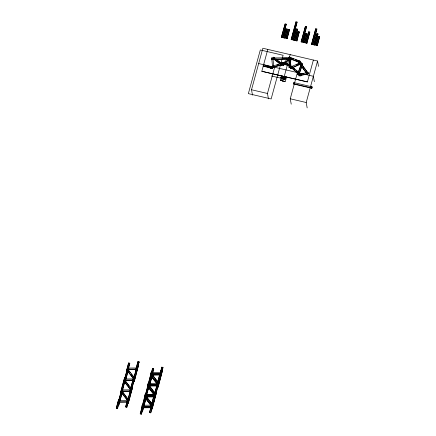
<?xml version="1.0" encoding="UTF-8"?>
<svg xmlns="http://www.w3.org/2000/svg" width="436" height="436" viewBox="0 0 436 436"><rect width="100%" height="100%" fill="white"/><g stroke="black" fill="none" stroke-linecap="round" stroke-linejoin="round"><path stroke-width="0.65" d="M271.792 59.105L290.638 58.849L290.703 59.209L271.857 59.465L271.792 59.105L271.797 57.983L290.643 57.726M121.415 391.043L121.426 389.915M124.402 380.11L124.418 378.988L124.478 379.347M142.141 406.363L142.158 405.24L151.575 405.164L152.529 404.488L145.575 395.534L144.627 396.215L144.692 396.575L151.641 405.524L151.63 406.646L142.207 406.723L142.141 406.363L151.565 406.292L151.63 406.646M142.207 406.723L142.158 405.24M145.172 395.899L145.117 394.417L154.54 394.34L155.489 393.664L148.534 384.71L147.586 385.391L147.651 385.751L154.606 394.7L154.595 395.823L145.172 395.899L145.106 395.539L154.529 395.468L154.595 395.823M148.098 384.607L148.109 383.484L157.532 383.413L158.481 382.732L151.526 373.783L150.578 374.459L150.643 374.818L157.592 383.773L157.581 384.895L148.164 384.966L148.098 384.607L157.516 384.536L157.581 384.895M148.164 384.966L148.109 383.484M160.519 372.48L160.573 373.963L151.15 374.039L151.085 373.679L151.096 372.557L160.519 372.48L160.584 372.84M151.15 374.039L151.096 372.557M151.565 406.292L151.575 405.164L144.627 396.215M154.529 395.468L154.54 394.34L147.586 385.391M157.516 384.536L157.532 383.413L150.578 374.459M157.778 385.969L157.788 384.846M280.833 80.426L285.062 81.467M283.242 78.682L283.307 79.123L283.531 78.3L283.078 79.069M300.317 64.31L290.752 68.534L290.272 67.515L289.101 67.455L289.035 67.1L289.689 58.119L283.525 65.024L283.591 65.384L284.474 64.397M289.101 67.455L289.242 65.531M289.379 63.607L289.755 58.479L285.357 63.411M290.883 59.176L290.272 67.515L290.817 58.822M280.779 80.153L281.879 76.164L281.978 76.731L282.452 76.692L281.939 76.518M283.22 78.747C283.335 79.352 282.642 78.436 283.242 77.848M116.298 408.003L118.652 399.398L119.791 399.659L117.502 408.625L116.363 408.363L116.298 408.003L117.437 408.27L117.502 408.625M120.461 392.792L124.636 377.527L125.775 377.794L121.666 393.419L120.527 393.152L120.461 392.792L121.6 393.059L121.666 393.419M126.276 371.543L128.631 362.937L129.77 363.204L127.481 372.17L126.336 371.903L126.276 371.543L127.416 371.81L127.481 372.17M116.363 408.363L118.652 399.398M120.527 393.152L124.636 377.527M126.336 371.903L128.631 362.937M118.919 399.627L121.006 391.991M123.508 382.857L124.026 380.95M124.374 379.674L126.636 371.407M126.985 370.131L127.508 368.224M119.153 399.349L120.897 392.989M125.137 377.489L126.702 371.766M117.437 408.27L119.791 399.659M121.6 393.059L125.775 377.794M127.416 371.81L129.77 363.204M122.669 390.351L118.728 405.338L119.6 402.161M119.949 400.886L122.734 390.711M125.579 380.301L124.712 383.478L128.822 367.853L125.928 379.026M125.639 406.641L127.993 398.03L129.132 398.297L126.843 407.262L125.704 406.995L125.639 406.641L126.778 406.902L126.843 407.262M129.803 391.43L133.977 376.164L135.116 376.426L131.007 392.051L129.868 391.79L129.803 391.43L130.942 391.697L131.007 392.051M135.618 370.18L137.972 361.575L139.111 361.836L136.822 370.802L135.683 370.54L135.618 370.18L136.757 370.447L136.822 370.802M125.704 406.995L127.89 399.005M129.868 391.79L133.977 376.164M135.683 370.54L137.972 361.575M128.217 398.417L130.13 391.419M134.168 376.66L135.912 370.3M128.457 398.139L130.195 391.779M134.408 376.388L135.803 371.298M126.778 406.902L129.132 398.297M130.942 391.697L135.116 376.426M136.757 370.447L139.111 361.836M132.381 388.225L128.2 403.491L132.315 387.866L132.381 388.225L131.241 387.958M143.226 406.298L142.419 409.835L141.28 409.573L145.395 393.948L146.534 394.209L146.6 394.569M152.164 373.625L148.404 387.98L147.264 387.713L151.374 372.088L152.513 372.349L152.578 372.709M143.406 406.821L141.389 414.2L140.25 413.933L152.518 368.507L153.657 368.774L153.723 369.134L152.709 372.824M140.25 413.933L141.428 409.633M141.765 408.401L142.436 405.943M144.932 396.815L144.414 398.727L144.349 398.368M145.281 395.545L148.414 384.094M150.731 375.63L151.069 374.399M151.406 373.172L152.415 369.483M143.575 405.028L146.534 394.209M141.389 414.2L143.346 406.466M143.64 405.382L152.311 373.696M152.649 372.464L153.657 368.774M145.902 397.719L145.553 398.989L145.488 398.635M146.769 394.536L149.379 384.993M152.377 374.05L151.368 377.74L151.303 377.38M143.597 406.739L142.616 410.914L143.662 407.099M143.945 405.464L146.556 395.921M148.878 387.424L148.6 389.054L148.943 387.784M149.924 383.604L152.011 375.974M144.185 405.186L146.796 395.648M149.989 383.963L152.077 376.333M151.761 407.366L151.897 407.992L150.758 407.725L150.693 407.366L154.867 392.1L156.006 392.367L156.072 392.722L154.933 392.46L154.867 392.1M157.712 385.615L157.848 386.236L156.709 385.969L156.644 385.615L159.952 373.527M160.295 372.257L160.819 370.344L161.958 370.611L162.023 370.971L160.884 370.704L160.819 370.344M153.02 403.872L150.731 412.838L149.592 412.57L149.526 412.211L151.101 406.45M151.973 403.273L154.584 393.73M154.905 392.547L157.69 382.372M157.925 381.516L160.017 373.886M160.344 372.676L161.86 367.145L162.999 367.412L160.71 376.377L160.644 376.017L159.505 375.75L159.571 376.11M149.592 412.57L151.107 407.039M153.93 396.727L154.627 394.182M155.145 392.275L157.238 384.639M160.579 372.42L161.86 367.145M154.366 395.719L154.715 394.449M154.606 395.441L154.954 394.171M156.006 392.367L151.832 407.633L150.693 407.366M161.958 370.611L157.783 385.876L156.644 385.615M150.731 412.838L162.999 367.412M252.488 95.13L251.512 89.751L262.864 48.254L317.55 61.018L318.525 66.397M313.364 60.075L307.391 81.914L261.818 71.281L267.791 49.442M268.44 98.852L267.459 93.473L274.631 67.264M283.678 37.518L286.065 28.781L287.204 29.049L284.882 38.145L283.743 37.878L283.678 37.518L284.817 37.785L284.882 38.145M283.743 37.878L286.065 28.781M284.817 37.785L287.204 29.049M285.956 38.052L288.343 29.316L289.482 29.583L287.161 38.673L286.021 38.412L285.956 38.052L287.095 38.319L287.161 38.673M286.021 38.412L288.343 29.316M287.095 38.319L289.482 29.583M280.424 65.051L271.148 98.95L248.362 93.636L260.314 49.96L283.1 55.274L282.386 57.884M280.779 63.749L282.027 59.187M291.183 39.273L295.962 21.8L297.101 22.067L292.387 39.894L291.248 39.627L291.183 39.273L292.322 39.534L292.387 39.894M280.948 77.537L281.247 76.442L285.803 77.504L285.569 78.96L281.013 77.891L280.948 77.537L285.509 78.6L285.569 78.96M291.248 39.627L295.848 22.808M281.013 77.891L281.247 76.442M281.961 76.082L280.735 80.453L285.291 81.521L286.485 77.15L281.928 76.087L281.907 76.703L285.34 77.303M281.978 76.731L282.021 76.147M292.322 39.534L297.101 22.067M282.588 78.142L282.593 78.638L282.566 78.137C279.748 77.793 283.237 78.998 284.768 79.025C284.746 77.706 283.073 79.592 283.82 78.431M284.261 77.265L284.692 77.009L284.234 77.259L284.272 76.758L283.046 76.474L283.046 76.97M282.98 76.965L282.55 76.507L282.98 76.965L283.089 76.496M282.692 78.742L281.482 78.464L281.956 78.148M293.461 39.801L296.447 28.885L297.586 29.147L294.665 40.428L293.526 40.161L293.461 39.801L294.6 40.068L294.665 40.428M283.231 77.782L282.942 78.791L284.812 79.238L284.915 78.698L284.817 79.047M293.526 40.161L296.447 28.885M283.656 77.93L283.051 78.932L282.708 78.676M283.444 77.504L283.623 76.845L283.258 76.66L283.602 76.91M283.514 77.466L283.623 76.845M282.991 78.731L283.127 79.281L283.76 79.472A0.719 0.687 -10.3 0 0 284.327 78.714L284.844 78.671M283.411 79.129L283.487 78.475M283.673 77.554L284.174 76.872M283.743 77.521L283.847 76.9M283.444 78.829L283.683 77.886M283.852 77.924L283.28 78.987M284.201 76.583L287.242 65.465M287.591 64.19L288.986 59.094M289.509 57.187L290.207 54.636M283.602 78.954L283.863 77.995M283.754 79.428L283.694 78.714L282.915 78.638L282.986 79.041L283.945 79.265L283.716 78.916M294.6 40.068L297.586 29.147M285.242 77.286L285.34 76.938M285.422 77.15L285.258 77.499L284.828 77.041L285.258 77.499M295.739 40.335L298.126 31.599L299.27 31.866L296.943 40.957L295.804 40.69L295.739 40.335L296.878 40.597L296.943 40.957M295.804 40.69L298.126 31.599M285.509 78.6L285.803 77.504M296.878 40.597L299.27 31.866M303.434 42.129L305.821 33.392L306.966 33.659L304.639 42.755L303.5 42.488L303.434 42.129L304.573 42.396L304.639 42.755M303.5 42.488L305.821 33.392M304.573 42.396L306.966 33.659M293.537 83.679L293.837 82.589L312.067 86.84L311.833 88.29L293.602 84.039L293.537 83.679L311.767 87.936L311.833 88.29M293.602 84.039L293.837 82.589M291.226 104.166L290.245 98.787L297.417 72.583L297.635 73.777M305.712 42.663L308.699 31.741L309.838 32.008L306.917 43.284L305.778 43.017L305.712 42.663L306.851 42.924L306.917 43.284M305.778 43.017L308.699 31.741M306.851 42.924L309.838 32.008M311.549 44.025L315.735 28.738L316.874 28.999L312.754 44.646L311.615 44.379L311.549 44.025L312.688 44.287L312.754 44.646M311.615 44.379L315.735 28.738M312.688 44.287L316.874 28.999M313.827 44.554L316.814 33.637L317.958 33.899L315.032 45.181L313.893 44.913L313.827 44.554L314.966 44.821L315.032 45.181M313.893 44.913L316.705 34.635M314.966 44.821L317.958 33.899M316.105 45.088L318.498 36.352L319.637 36.619L317.31 45.709L316.171 45.442L316.105 45.088L317.245 45.349L317.31 45.709M316.171 45.442L318.498 36.352M317.245 45.349L319.637 36.619M307.173 107.888L306.197 102.509L317.55 61.018M311.767 87.936L312.067 86.84M301.156 41.605L305.423 26.34L306.562 26.601L302.361 42.221L301.222 41.954L301.156 41.605L302.295 41.867L302.361 42.221M301.222 41.954L305.423 26.34M302.295 41.867L306.562 26.601M281.4 36.978L285.133 23.909L286.272 24.176L282.599 37.61L281.465 37.349L281.4 36.978L282.539 37.24L282.599 37.61M281.465 37.349L285.133 23.909M282.539 37.24L286.272 24.176M272.647 67.466L273.819 67.346L273.754 66.986L272.582 67.111L272.315 68.55L263.273 66.179L263.208 65.825L263.54 64.741L271.933 66.937M263.273 66.179L263.54 64.741M272.315 68.55L272.582 67.111M281.487 63.313L281.836 62.234L290.834 64.746L290.55 66.185L281.552 63.672L281.487 63.313L290.485 65.825L290.55 66.185M281.552 63.672L281.836 62.234M290.485 65.825L290.834 64.746M301.423 74.213L298.796 74.818L297.684 74.469L297.619 74.109L301.445 63.422L300.971 62.403L290.207 67.155L289.035 67.1M297.684 74.469L298.131 73.21M298.584 71.956L301.063 65.035M301.723 66.643L298.796 74.818L302.562 63.765L301.445 63.422L290.687 68.174L290.752 68.534M302.175 65.384L302.562 63.765M288.79 58.032L289.248 56.991L300.104 61.165L299.712 62.571L288.855 58.391L288.79 58.032L299.646 62.212L299.712 62.571M288.855 58.391L289.248 56.991M299.646 62.212L300.104 61.165M283.4 79.085L283.994 78.709M274.718 58.021L273.661 57.181L272.898 58.048L271.726 58.173L272.522 66.468M272.963 58.408L273.661 57.181M275.77 58.855L282.637 64.305L281.939 65.531L282.637 64.305L283.525 65.024M283.956 62.822L287.482 58.876M284.021 63.182L285.346 61.705M287.106 59.732L287.983 58.746M301.565 74.698L300.84 75.902L301.565 74.698L289.302 64.37L289.362 64.73M125.088 378.982L133.836 378.917L134.789 378.235L127.835 369.281M133.901 379.276L134.855 378.595L134.789 378.235M124.843 380.214L131.797 389.168L130.849 389.844L122.096 389.909M130.914 390.204L131.863 389.522L131.797 389.168M158.481 382.732L158.546 383.091L157.592 383.773L157.532 383.413M144.692 396.575L145.64 395.893L145.575 395.534M154.802 395.779L154.736 395.419L155.685 394.738L155.75 395.098L154.802 395.779L147.848 386.825M152.529 404.488L152.595 404.848L151.641 405.524L151.575 405.164M151.772 406.243L152.725 405.562L152.791 405.921L151.837 406.603M307.244 73.848L308.203 73.183L298.682 60.5L308.268 73.542L307.309 74.207L297.717 61.165L307.309 74.207M296.251 64.871L301.031 62.762L300.971 62.403M270.304 67.22L270.233 66.861L283.743 62.653L283.814 63.013M276.735 65.215L278.664 64.615M283.444 63.923L270.582 67.929L270.652 68.283L284.158 64.076L284.087 63.721M298.731 74.458L307.93 72.349L308.252 73.798L299.052 75.908L298.731 74.458L297.619 74.109M283.831 76.965L284.152 76.938M281.956 58.201L287.34 58.13M128.08 368.055L136.828 367.984M128.07 369.178L136.146 369.112M127.459 369.537L135.536 369.477M151.085 373.679L160.508 373.608L160.573 373.963M151.957 374.747L160.034 374.688M152.693 375.102L160.099 375.047M125.078 380.105L133.154 380.045M125.143 380.465L133.22 380.405M148.175 383.844L150.867 383.822M148.965 385.68L157.042 385.62M149.03 386.04L156.431 385.98M122.085 391.038L130.162 390.972M122.151 391.392L130.228 391.332M152.584 394.716L145.183 394.771L145.117 394.417M145.973 396.607L153.379 396.553M146.038 396.967L153.445 396.913M119.137 400.733L127.214 400.673M119.126 401.861L127.203 401.796M118.516 402.221L127.268 402.156M143.013 407.431L151.09 407.371M143.079 407.791L151.156 407.731M305.489 26.689L306.628 26.956M296.513 29.239L297.652 29.506M318.018 34.259L316.879 33.992L316.814 33.637M298.191 31.959L299.33 32.22M318.563 36.711L319.702 36.973M258.679 63.542L272.08 66.67M273.356 66.97L297.744 72.659M299.047 72.959L313.37 76.3L314.345 81.685M281.972 76.311L285.302 77.085M281.956 76.376L285.378 77.156M283.776 77.406L283.367 77.395M282.626 78.36L282.092 78.18M283.858 78.644L284.234 78.676M282.512 78.426L283.738 78.714M271.601 76L281.334 78.273M283.166 79.15L283.787 79.297M310.83 86.895L312.132 87.2M251.512 89.751L267.459 93.473M290.245 98.787L306.197 102.509M138.038 361.929L139.177 362.196M128.696 363.297L129.835 363.559M153.723 369.134L152.584 368.867L152.518 368.507M127.748 367.946L128.887 368.213M147.199 387.353L148.338 387.62M141.215 409.213L142.354 409.48M149.526 412.211L150.665 412.478M140.185 413.573L141.324 413.84M266.832 65.945L268.772 66.452M263.208 65.825L272.249 68.19M284.474 63.313L286.403 63.847M287.689 64.206L289.613 64.746M286.261 77.096L286.436 77.286M289.918 57.579L293.537 58.974M295.346 59.672L300.17 61.525M273.726 57.541L274.778 58.375M275.835 59.214L283.591 65.384M273.955 58.887L281.874 65.171M274.021 59.247L281.939 65.531M290.387 65.591L292.431 67.308M293.45 68.169L294.981 69.46M296.518 70.752L297.537 71.613M299.069 72.905L301.625 75.052M300.775 75.548L288.512 65.22L300.84 75.902M158.546 383.091L151.526 373.783M157.925 383.113L158.742 384.171L158.677 383.811M151.183 376.061L156.905 383.435M151.248 376.421L156.562 383.266M149.008 385.598L154.328 392.444M148.191 386.994L154.736 395.419M127.901 369.641L130.353 372.802M131.171 373.854L133.629 377.015M133.836 378.917L126.887 369.962L126.952 370.322M127.77 371.374L133.492 378.748M145.64 395.893L152.595 404.848M144.817 397.289L150.954 405.191M145.292 398.177L150.611 405.022M124.909 380.574L129.001 385.838M129.819 386.89L130.637 387.947M124.304 381.418L130.44 389.321M124.778 382.307L130.506 389.675M126.445 397.191L121.884 391.038L128.903 400.346M121.344 392.242L127.476 400.144M121.404 392.602L127.541 400.499M290.207 67.155L290.687 68.174M270.233 66.861L270.652 68.283M308.203 73.183L308.268 73.542M307.93 72.349L307.996 72.708M308.252 73.798L308.187 73.439L298.987 75.548L299.052 75.908M307.391 81.914L261.818 71.281M295.962 21.8L296.028 22.16M301.445 63.422L301.51 63.781M288.801 57.399L288.866 57.759M285.384 77.297L285.329 77.177M283.531 78.3L283.258 78.426M283.683 79.047L283.76 79.472M283.078 78.54L283.226 78.894M283.057 78.9L283.138 79.325A0.719 0.687 -10.3 0 1 282.904 78.693M282.675 80.573L282.855 81.57M280.948 80.42L280.773 80.213M271.797 57.983L271.862 58.342M271.726 58.173L271.792 58.533M160.704 374.682L160.77 375.042M159.004 382.001L154.894 397.627L154.829 397.267M155.489 393.664L155.554 394.024L154.606 394.7L154.54 394.34M151.374 372.088L151.439 372.442M154.726 396.542L154.791 396.902M150.164 377.118L150.229 377.472M149.662 383.364L149.728 383.724M148.534 384.71L148.6 385.07M148.305 384.563L148.371 384.917M145.395 393.948L145.46 394.302M145.313 395.49L145.379 395.85M136.817 369.107L136.882 369.466M142.539 404.968L142.605 405.327M141.411 410.287L141.477 410.647M133.825 380.039L133.89 380.399M127.405 368.055L127.47 368.415M127.993 398.03L128.059 398.39M123.895 380.895L123.96 381.249M126.996 402.869L127.061 403.229M122.843 389.713L122.908 390.073M120.93 391.719L120.995 392.073M273.023 59.045L273.819 67.346M138.267 366.115L134.157 381.74L138.267 366.115M156.202 393.441L152.088 409.066L156.202 393.441M162.154 371.69L158.045 387.315L162.154 371.69M284.234 76.763L284.19 77.232L284.234 76.763"/></g></svg>
